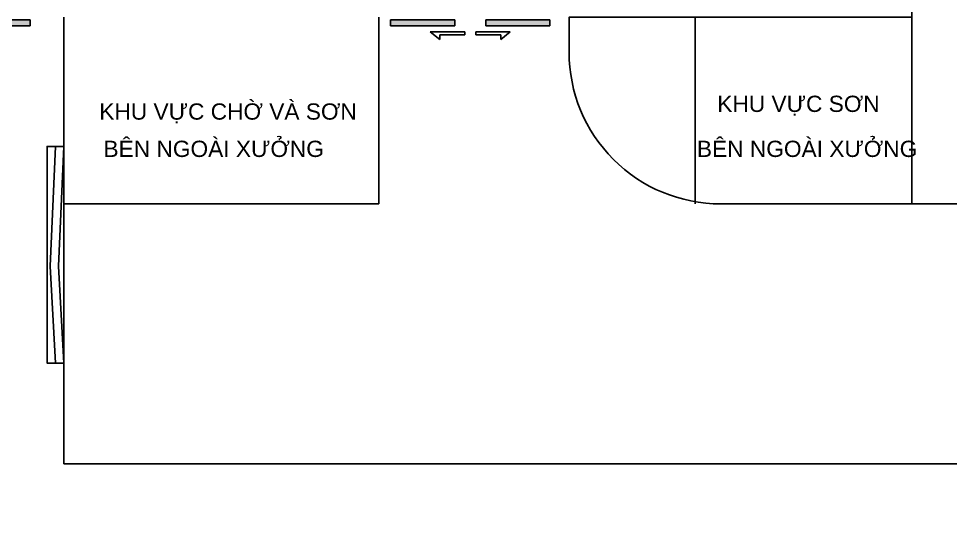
# Model space of a CAD drawing. Extents: x -399171 to -208330, y 1233220 to 1338350.
# Drawn here: x -349220 to -306202, y 1286092 to 1309937 of the extents above; entities that cross this region are included whole.
import ezdxf
from ezdxf.enums import TextEntityAlignment as Align

# ---------------------------------------------------------------- set-up
doc = ezdxf.new("R2010")
doc.units = 0
for name, color, linetype in [('3', 3, 'CONTINUOUS'), ('4', 4, 'CONTINUOUS'), ('DTHAY', 4, 'CONTINUOUS'), ('KICH_THUOC', 8, 'CONTINUOUS'), ('ROAD_-____NG', 4, 'CONTINUOUS'), ('TEXT', 3, 'CONTINUOUS')]:
    doc.layers.add(name, color=color, linetype=linetype)
doc.styles.get("Standard").update_dxf_attribs({"font": 'arial.ttf'})

# ---------------------------------------------------------------- blocks, each defined once
blk = doc.blocks.new('MAT_BANG_CUA_DAY_KHUNG_THE')
at = {"layer": 'KICH_THUOC', "ltscale": 5}
for points in [[(0, 3372), (-250, 3372), (-250, 611), (0, 611)], [(0, -728), (-250, -728), (-250, -3488), (0, -3488)]]:
    blk.add_hatch(color=5, dxfattribs=at).paths.add_polyline_path(points)
at = {"layer": 'DTHAY', "ltscale": 5}
for p, q in [((-250, 3372), (-250, 611)), ((-250, 3372), (0, 3372)), ((0, 3372), (0, 611)), ((-518, 1668), (-839, 1252)), ((-518, 177), (-518, 1668)), ((-839, 1252), (-648, 1252)), ((-648, 1252), (-648, 177)), ((-250, 611), (0, 611)), ((-648, 177), (-518, 177)), ((-648, -1369), (-648, -293)), ((-648, -293), (-518, -293)), ((-518, -293), (-518, -1784)), ((-250, -3488), (-250, -728)), ((-250, -728), (0, -728)), ((0, -3488), (0, -728)), ((-518, -1784), (-839, -1369)), ((-839, -1369), (-648, -1369)), ((-250, -3488), (0, -3488))]:
    blk.add_line(p, q, dxfattribs=at)
blk = doc.blocks.new('567')
at = {"layer": 'KICH_THUOC', "ltscale": 0.2, "xscale": 1.071428571420256, "yscale": 1.071428571420256, "zscale": 1.071428571420256, "rotation": 90}
for p in [(-1027480, -88418), (-1003480, -88418)]:
    blk.add_blockref('MAT_BANG_CUA_DAY_KHUNG_THE', p, dxfattribs=at)

msp = doc.modelspace()

# ---------------------------------------------------------------- linework, layer by layer
at = {"layer": '4'}
for p, q in [((-332596, 1301389), (-332596, 1309999)), ((-317981, 1309999), (-317981, 1301394)), ((-307981, 1301389), (-307981, 1309999)), ((-347520, 1304041), (-347772, 1298522)), ((-347134, 1304041), (-347386, 1298522)), ((-332597, 1301389), (-347134, 1301389)), ((-332596, 1301389), (-332597, 1301389)), ((-347772, 1298522), (-347520, 1294041)), ((-347386, 1298522), (-347134, 1294041))]:
    msp.add_line(p, q, dxfattribs=at)
msp.add_lwpolyline([(-347134, 1304041), (-347134, 1294041), (-347905, 1294041), (-347905, 1304041)], close=True, dxfattribs=at)
at = {"layer": 'ROAD_-____NG', "color": 6}
msp.add_line((-347134, 1289389), (-347134, 1309999), dxfattribs=at)
for points in [[(-263809, 1323141), (-261409, 1323141), (-261409, 1325392), (-307981, 1325399), (-307981, 1309999), (-323806, 1309999), (-323806, 1308389, 0.414214), (-316806, 1301389), (-265016, 1301389), (-265016, 1319391), (-263809, 1319391), (-263809, 1323141)], [(-371458, 1266900), (-274789, 1266900), (-274789, 1284389, 0.414213), (-279789, 1289389), (-347134, 1289389)]]:
    msp.add_lwpolyline(points, format="xyb", dxfattribs=at)

# ---------------------------------------------------------------- block references
at = {"layer": 'TEXT'}
msp.add_blockref('567', (675049, 1398295), dxfattribs=at)

# ---------------------------------------------------------------- texts
at = {"layer": '3'}
for s, p in [('KHU VỰC CHỜ VÀ SƠN', (-339552, 1305666)), ('KHU VỰC SƠN', (-313214, 1305929)), ('BÊN NGOÀI XƯỞNG', (-340214, 1304037)), ('BÊN NGOÀI XƯỞNG', (-312816, 1304037))]:
    msp.add_text(s, height=750, dxfattribs=at).set_placement(p, align=Align.MIDDLE)

doc.saveas('drawing.dxf')
